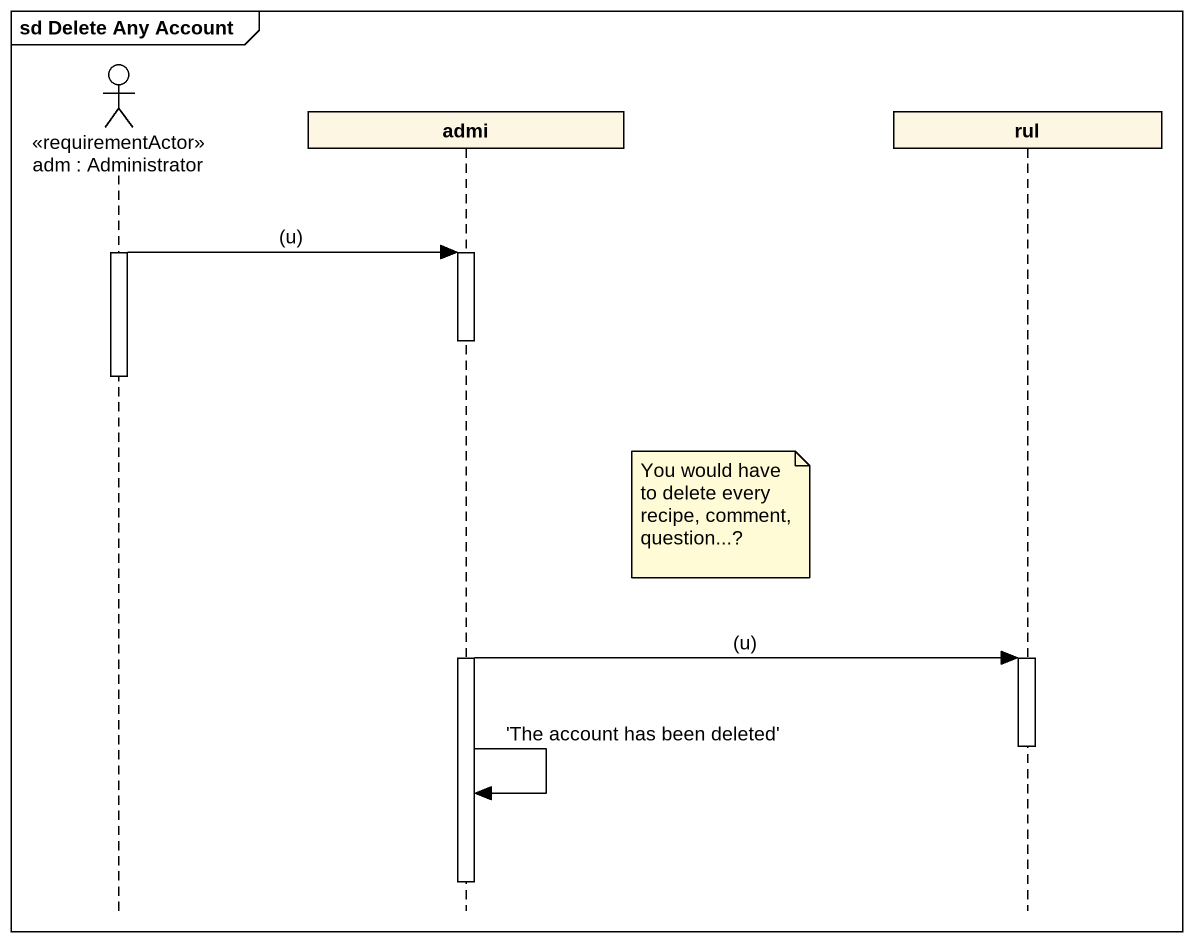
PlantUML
@startuml
mainframe sd Delete Any Account
hide footbox
actor "adm : Administrator" as adm <<requirementActor>>
participant admi
participant rul

activate adm
adm -> admi : (u)
activate admi
deactivate adm
note right of admi : You would have to delete every recipe, comment, question...?
admi -> rul : (u)
activate rul
deactivate rul
admi -> admi : 'The account has been deleted'
deactivate admi
@enduml
